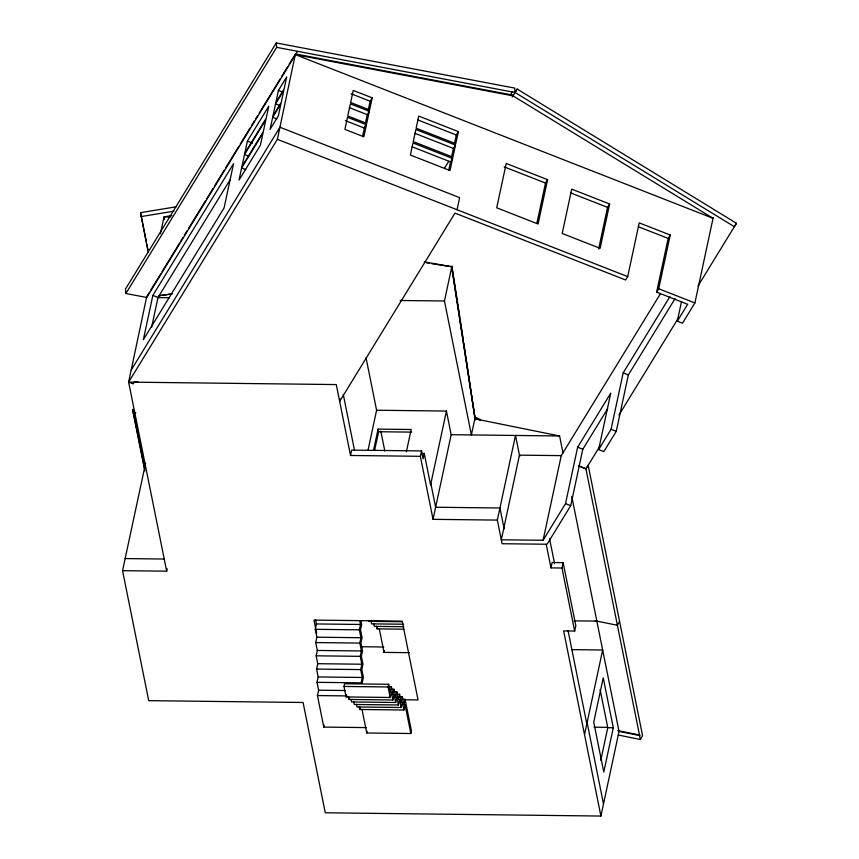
<?xml version="1.0" encoding="UTF-8"?>
<svg xmlns="http://www.w3.org/2000/svg" width="859" height="859" viewBox="0 0 859 859"><rect width="100%" height="100%" fill="white"/><g stroke="black" fill="none" stroke-linecap="round" stroke-linejoin="round"><path stroke-width="1.29" d="M145.611 463.162L122.558 570.666L166.667 571.192L128.625 382.115L146.696 296.742L149.487 292.189M160.418 233.777L164.048 216.865L171.972 215.566M152.848 295.399L143.346 339.734L224.07 207.964L233.573 163.629L152.848 295.399L158.024 297.429L230.405 179.295M151.603 327.419L158.024 297.429M241.615 167.977L239.027 180.068L260.417 145.16L263.004 133.07L241.615 167.977L245.76 169.599M244.493 154.545L241.905 166.635L263.294 131.717L265.882 119.626L244.493 154.545L248.638 156.166M247.381 141.112L244.783 153.203L266.172 118.284L268.77 106.194L247.381 141.112L252.557 143.142M166.667 571.192L167.183 568.776M272.668 117.296L270.07 129.387L278.348 115.879L280.947 103.778L272.668 117.296L276.802 118.918M275.546 103.864L272.958 115.954L281.237 102.436L283.824 90.345L275.546 103.864L279.69 105.485M278.423 90.431L275.836 102.522L284.114 89.003L286.702 76.913L278.423 90.431L282.568 92.053M138.149 381.987L134.133 382.18L133.102 383.866L128.625 382.115L277.36 139.319L295.442 53.956L512.92 95.124L512.984 95.854L713.045 218.304L694.899 302.948L682.486 323.22L677.311 321.191L681.531 301.509M362.562 136.56L364.366 128.098L366.439 124.716L347.487 117.286L344.888 129.376L363.851 136.806L366.439 124.716M365.44 123.127L367.255 114.666L369.316 111.283L350.365 103.853L347.766 115.944L366.729 123.374L369.316 111.283M368.06 110.897L370.132 101.222L372.205 97.851L353.242 90.42L350.655 102.511L369.606 109.941L372.205 97.851M340.164 398.984L339.649 401.4L454.991 213.118L625.62 279.98L627.693 276.609L639.203 222.868L670.235 235.022L658.713 288.764L656.641 292.146L687.662 304.301L677.311 321.191M607.646 408.701L582.799 449.246L570.709 505.672L547.076 544.241L502.107 543.726L497.35 520.092L433.043 519.33L420.362 456.312L350.526 455.474L351.685 450.105L421.511 450.932L423.09 458.813L424.249 453.434L421.608 453.402M366.557 727.594L323.8 727.09L317.454 695.575L318.603 690.206L317.025 682.325L318.174 676.946L316.584 669.075L317.744 663.696L316.155 655.814L317.304 650.446L315.725 642.564L316.874 637.195L315.285 629.314L316.445 623.945L315.65 620.005M367.996 450.395L376.596 410.237L366.031 357.709M373.59 450.073L378.078 429.103L411.16 429.5L406.382 451.78M374.674 450.084L378.615 431.733L378.078 429.103M323.8 727.09L324.176 725.297M448.731 170.329L450.546 161.868L452.618 158.486L412.975 142.948L410.387 155.039L450.019 170.576L452.618 158.486M451.351 158.099L453.423 148.435L455.495 145.053L415.853 129.516L413.265 141.606L452.908 157.143L455.495 145.053M454.486 143.464L456.301 134.992L458.373 131.62L418.73 116.083L416.143 128.174L455.785 143.711L458.373 131.62M348.303 696.832L348.829 699.451L392.939 699.978L391.35 692.096L390.201 697.476L346.091 696.95L343.987 686.448L344.556 683.753L388.655 684.279L390.244 692.161L391.393 686.781L388.719 686.749M317.025 682.325L361.124 682.851L362.273 677.472L360.694 669.591L361.843 664.222L360.254 656.34L361.414 650.972L359.824 643.09L360.973 637.722L359.395 629.84L360.544 624.461L359.749 620.52M346.091 696.95L346.553 694.802M348.829 699.451L349.291 697.304M457.063 209.746L459.651 197.656L279.959 127.229L131.212 370.025M362.23 682.787L363.378 677.407L361.8 669.537L362.949 664.157L361.36 656.276L362.519 650.907L360.93 643.026L362.079 637.657L360.501 629.776L361.65 624.407L360.855 620.466M563.032 453.047L559.596 435.975L474.855 418.816L471.398 434.933L444.447 301.004L451.974 265.903M361.993 709.351L366.75 732.985L410.849 733.511L405.04 704.616L403.88 709.996L359.781 709.47L360.243 707.322M403.794 629.185L377.058 628.863L377.52 626.716M420.362 456.312L421.511 450.932M366.75 732.985L367.126 731.192M409.421 652.679L384.027 652.378L384.413 650.585M376.596 410.237L446.433 411.064L430.584 484.948L424.249 453.434M390.201 697.476L388.085 686.964L388.655 684.279M391.457 689.262L394.131 689.294L392.982 694.663L391.393 686.781M392.939 699.978L394.088 694.598L395.666 702.479L351.567 701.953L351.041 699.333M433.043 519.33L451.179 434.697L446.433 411.064M394.195 691.763L396.869 691.796L395.72 697.164L394.131 689.294M395.666 702.479L396.826 697.111L398.404 704.981L354.305 704.466L353.779 701.835M396.933 694.265L399.607 694.297L398.458 699.677L396.869 691.796M398.404 704.981L399.564 699.613L401.142 707.494L357.043 706.968L356.517 704.337M399.671 696.767L402.345 696.799L401.196 702.179L399.607 694.297M401.142 707.494L402.302 702.114L403.88 709.996M402.409 699.28L405.083 699.312L403.934 704.681L402.345 696.799M410.849 733.511L411.429 730.816L405.083 699.312M536.843 223.48L545.508 183.064L547.58 179.681L506.219 163.468L496.717 207.803L538.078 224.016L547.58 179.681M497.35 520.092L515.497 435.459L519.727 456.462M598.616 249.099L607.56 207.373L609.622 203.991L571.707 189.141L562.205 233.465L600.119 248.326L609.622 203.991M561.249 455.624L519.459 455.152L501.312 539.785L543.103 540.268L561.249 455.624L660.41 293.757M574.671 631.043L561.99 568.014L550.963 567.885L552.122 562.516L563.139 562.645L575.831 625.674L574.671 631.043L563.644 630.914L600.903 816.05L325.271 812.786L303.077 702.49L148.714 700.654L122.558 570.666M543.103 540.268L565.533 503.642L577.635 447.217L610.749 393.154L598.659 449.579L603.823 451.609L616.247 431.336L628.348 374.911L675.056 298.664M561.99 568.014L563.139 562.645M598.659 449.579L611.071 429.307L623.172 372.881L669.891 296.634M656.641 292.146L668.162 238.405L670.235 235.022M584.517 734.638L602.664 650.005L571.933 649.64M600.785 760.279L607.775 727.68L600.108 689.605M613.283 727.745L603.78 772.08L593.741 722.183L603.243 677.848L613.283 727.745L607.775 727.68M600.903 816.05L619.049 731.417L571.75 496.384M640.395 739.513L585.967 469.057L588.147 465.159L642.564 735.626L640.395 739.513L618.169 735.014M619.586 621.39L617.406 625.277L595.18 620.778M512.265 97.035L517.15 89.057L736.442 223.276L734.348 226.701L515.056 92.482L514.648 88.08L276.254 42.95L125.446 289.118L125.865 293.52L146.76 297.482L297.579 51.304M125.865 293.52L276.673 47.352L276.254 42.95M150.883 289.902L160.665 273.946M162.061 271.669L179.52 243.172M180.916 240.896L183.01 237.471M184.406 235.194L187.198 230.631M188.593 228.354L205.355 200.995M206.751 198.719L213.032 188.454M214.428 186.178L224.21 170.222M225.606 167.935L238.877 146.277M240.273 144.001L250.044 128.045M251.44 125.768L254.232 121.205M255.638 118.929L257.732 115.503M259.128 113.227L280.077 79.028M281.473 76.752L287.754 66.487M289.15 64.21L294.744 55.094M364.656 126.756L366.041 124.501M444.49 168.278L448.688 161.417M510.461 94.909L512.555 91.494M513.338 95.285L512.984 95.854L295.507 54.686L713.045 218.304L713.399 217.735M517.15 89.057L515.056 92.482L276.673 47.352M480.89 420.502L474.866 417.71L463.774 342.945M600.054 445.907L586.063 468.735L578.902 466.05M618.931 415.08L678.395 318.034M697.97 286.068L736.442 223.276M148.156 252.041L140.522 212.667L176.17 206.804M141.026 216.586L174.023 211.164M144.86 470.979L133.242 413.2L135.851 412.771M170.748 216.951L164.048 216.865L164.574 219.496M157.476 297.601L169.556 297.751M400.197 300.478L444.447 301.004M128.625 382.115L336.266 384.574L350.526 455.474M378.615 431.733L411.686 432.12M451.179 434.697L559.596 435.975M125.156 558.575L163.908 559.037M574.134 620.853L596.855 621.121M368.855 621.347L402.259 621.744M403.666 624.235L371.593 623.859L371.056 621.229M316.445 623.945L360.544 624.461M403.73 626.705L374.32 626.361L373.794 623.731M315.285 629.314L359.395 629.84M316.874 637.195L360.973 637.722M315.725 642.564L359.824 643.09M361.124 646.72L383.844 646.988M317.304 650.446L361.414 650.972M316.155 655.814L360.254 656.34M317.744 663.696L361.843 664.222M316.584 669.075L360.694 669.591M318.174 676.946L362.273 677.472M343.987 686.448L388.085 686.964M318.603 690.206L345.339 690.518M317.454 695.575L346.853 695.919M404.686 699.763L418.043 699.924L402.195 621.143L313.997 620.091L315.575 627.972M594.031 727.186L607.399 727.348M426.601 262.908L429.253 263.316M431.905 263.724L451.78 266.795L475.381 419.879M424.26 261.866L451.587 266.677L474.866 417.71M617.728 730.59L639.955 735.089M618.684 731.342L639.601 735.572M351.17 93.803L370.132 101.222M417.904 119.949L456.301 134.992M504.147 166.85L545.508 183.064M570.859 192.996L607.56 207.373M349.473 107.697L367.255 114.666M415.026 133.381L453.423 148.435M638.377 226.733L668.162 238.405M345.415 120.668L364.366 128.098M412.148 146.814L450.546 161.868M277.36 139.319L627.693 276.609M658.713 288.764L694.899 302.948M623.172 372.881L628.348 374.911M611.071 429.307L616.247 431.336M577.635 447.217L582.799 449.246M565.533 503.642L570.709 505.672M578.644 465.739L585.967 469.057M476.412 417.699L480.031 419.375M587.116 722.548L603.49 803.96M549.567 538.754L554.592 563.708M568.067 630.667L586.826 723.89M546.206 544.252L550.963 567.885M504.169 529.015L499.949 508.002L435.631 507.239L430.874 483.606M380.827 431.239L384.789 450.932M343.289 394.485L354.488 450.18M379.27 628.745L384.027 652.378M376.532 626.243L377.058 628.863M359.255 706.85L359.781 709.47M316.101 630.603L316.638 633.223M140.522 212.667L146.331 241.551M146.868 244.171L148.188 250.742M144.623 468.359L132.737 409.281L133.242 413.2M452.339 268.749L459.898 317.776M460.306 320.428L463.366 340.293M172.004 293.907L158.722 295.786L172.004 293.918"/></g></svg>
